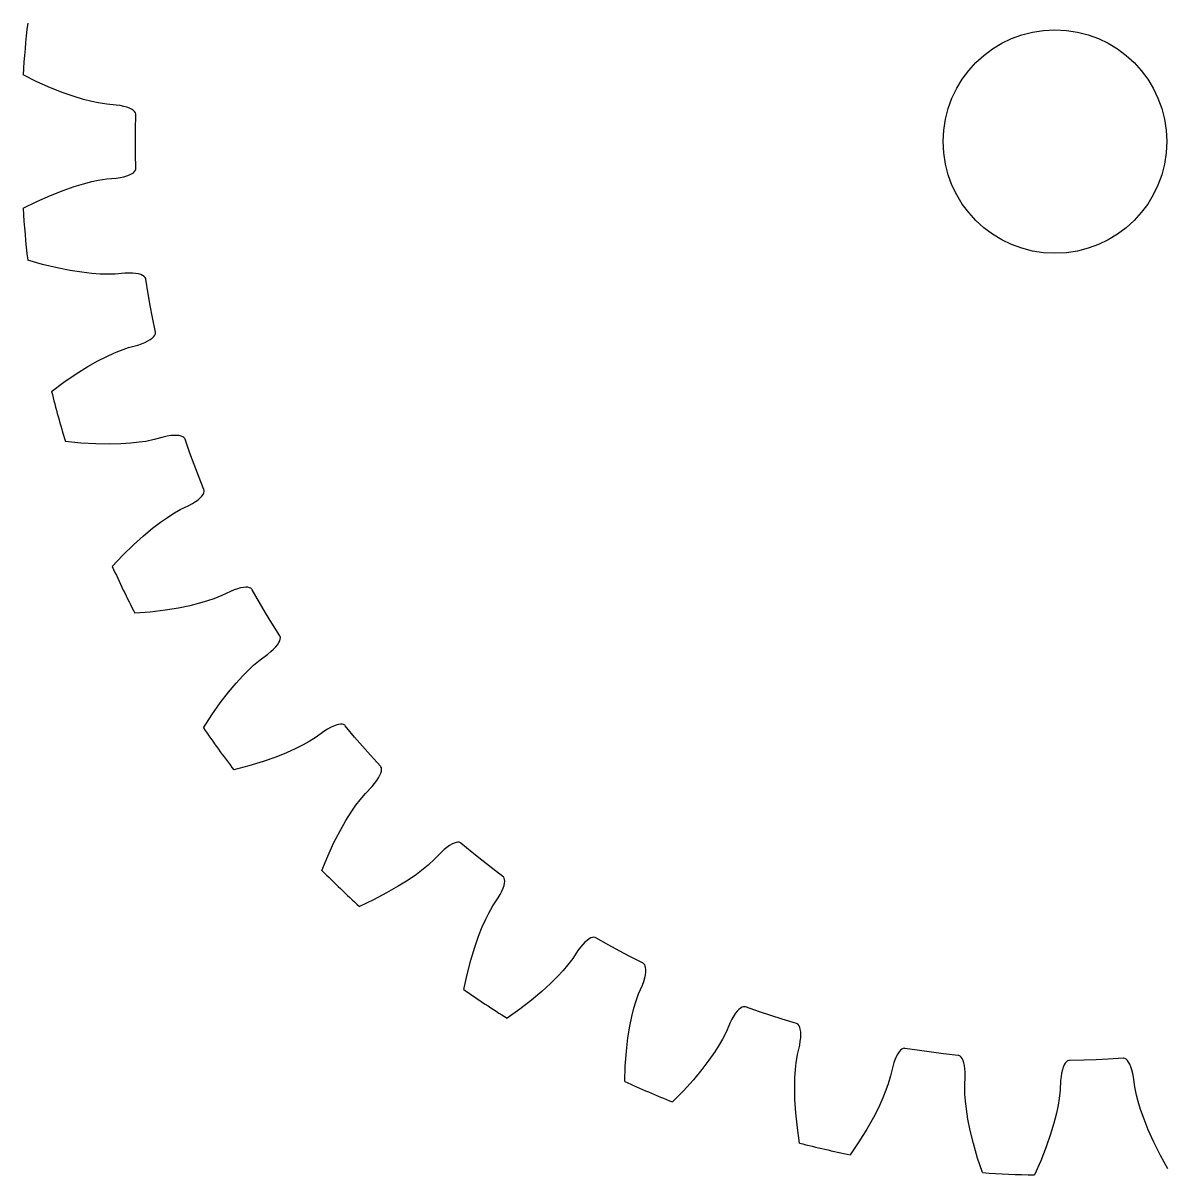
# Model space of a CAD drawing. Extents: x -18.5 to 18.5, y -18.5 to 18.5.
# Drawn here: x -18.46 to 2.02, y -18.5 to 2.12 of the extents above; entities that cross this region are included whole.
import ezdxf

# ---------------------------------------------------------------- set-up
doc = ezdxf.new("R2010")
doc.units = 0

msp = doc.modelspace()

# ---------------------------------------------------------------- linework, layer by layer
msp.add_circle((0, 0), 2)
msp.add_circle((0, 0), 2)
at = {"layer": 'layer0'}
for p, q in [((-18.214, 1.072), (-18.461, 1.194)), ((-17.969, 0.963), (-18.214, 1.072)), ((-17.746, 0.875), (-17.969, 0.963)), ((-17.549, 0.806), (-17.746, 0.875)), ((-17.377, 0.754), (-17.549, 0.806)), ((-17.231, 0.717), (-17.377, 0.754)), ((-17.115, 0.692), (-17.231, 0.717)), ((-16.964, 0.669), (-17.115, 0.692)), ((-16.794, 0.654), (-16.964, 0.669)), ((-16.723, 0.643), (-16.794, 0.654)), ((-16.66, 0.63), (-16.723, 0.643)), ((-16.605, 0.614), (-16.66, 0.63)), ((-16.558, 0.596), (-16.605, 0.614)), ((-16.519, 0.577), (-16.558, 0.596)), ((-16.488, 0.557), (-16.519, 0.577)), ((-16.465, 0.536), (-16.488, 0.557)), ((-16.45, 0.514), (-16.465, 0.536)), ((-16.443, 0.492), (-16.45, 0.514)), ((-16.449, 0.215), (-16.443, 0.481)), ((-16.443, 0.481), (-16.443, 0.492)), ((-16.45, 0), (-16.449, 0.215)), ((-16.449, -0.215), (-16.45, 0)), ((-16.443, -0.481), (-16.449, -0.215)), ((-16.66, -0.63), (-16.605, -0.614)), ((-16.605, -0.614), (-16.558, -0.596)), ((-16.558, -0.596), (-16.519, -0.577)), ((-16.519, -0.577), (-16.488, -0.557)), ((-16.488, -0.557), (-16.465, -0.536)), ((-16.465, -0.536), (-16.45, -0.514)), ((-16.45, -0.514), (-16.443, -0.492)), ((-16.443, -0.492), (-16.443, -0.481)), ((-17.746, -0.875), (-17.549, -0.806)), ((-17.549, -0.806), (-17.377, -0.754)), ((-17.377, -0.754), (-17.231, -0.717)), ((-17.231, -0.717), (-17.115, -0.692)), ((-17.115, -0.692), (-16.964, -0.669)), ((-16.964, -0.669), (-16.794, -0.654)), ((-16.794, -0.654), (-16.723, -0.643)), ((-16.723, -0.643), (-16.66, -0.63)), ((-18.214, -1.072), (-17.969, -0.963)), ((-17.969, -0.963), (-17.746, -0.875)), ((-18.461, -1.194), (-18.214, -1.072)), ((-18.112, -2.198), (-18.378, -2.121)), ((-17.852, -2.261), (-18.112, -2.198)), ((-17.617, -2.308), (-17.852, -2.261)), ((-17.411, -2.34), (-17.617, -2.308)), ((-17.232, -2.361), (-17.411, -2.34)), ((-17.082, -2.371), (-17.232, -2.361)), ((-16.963, -2.375), (-17.082, -2.371)), ((-16.811, -2.371), (-16.963, -2.375)), ((-16.641, -2.355), (-16.811, -2.371)), ((-16.57, -2.353), (-16.641, -2.355)), ((-16.505, -2.355), (-16.57, -2.353)), ((-16.448, -2.361), (-16.505, -2.355)), ((-16.398, -2.37), (-16.448, -2.361)), ((-16.356, -2.382), (-16.398, -2.37)), ((-16.322, -2.396), (-16.356, -2.382)), ((-16.296, -2.413), (-16.322, -2.396)), ((-16.277, -2.432), (-16.296, -2.413)), ((-16.267, -2.452), (-16.277, -2.432)), ((-16.265, -2.463), (-16.267, -2.452)), ((-16.223, -2.725), (-16.265, -2.463)), ((-16.186, -2.937), (-16.223, -2.725)), ((-16.146, -3.149), (-16.186, -2.937)), ((-16.093, -3.409), (-16.146, -3.149)), ((-16.15, -3.518), (-16.123, -3.492)), ((-16.123, -3.492), (-16.105, -3.467)), ((-16.105, -3.467), (-16.094, -3.443)), ((-16.094, -3.443), (-16.091, -3.42)), ((-16.091, -3.42), (-16.093, -3.409)), ((-16.716, -3.737), (-16.572, -3.688)), ((-16.572, -3.688), (-16.408, -3.643)), ((-16.408, -3.643), (-16.34, -3.619)), ((-16.34, -3.619), (-16.28, -3.595)), ((-16.28, -3.595), (-16.229, -3.569)), ((-16.229, -3.569), (-16.185, -3.543)), ((-16.185, -3.543), (-16.15, -3.518)), ((-17.123, -3.927), (-16.963, -3.845)), ((-16.963, -3.845), (-16.826, -3.782)), ((-16.826, -3.782), (-16.716, -3.737)), ((-17.509, -4.156), (-17.304, -4.029)), ((-17.304, -4.029), (-17.123, -3.927)), ((-17.951, -4.471), (-17.73, -4.307)), ((-17.73, -4.307), (-17.509, -4.156)), ((-16.118, -5.334), (-16.266, -5.366)), ((-15.953, -5.288), (-16.118, -5.334)), ((-15.883, -5.274), (-15.953, -5.288)), ((-15.819, -5.264), (-15.883, -5.274)), ((-15.762, -5.26), (-15.819, -5.264)), ((-15.712, -5.26), (-15.762, -5.26)), ((-15.668, -5.264), (-15.712, -5.26)), ((-15.632, -5.272), (-15.668, -5.264)), ((-15.603, -5.284), (-15.632, -5.272)), ((-15.582, -5.299), (-15.603, -5.284)), ((-15.568, -5.317), (-15.582, -5.299)), ((-15.563, -5.328), (-15.568, -5.317)), ((-15.475, -5.578), (-15.563, -5.328)), ((-17.429, -5.396), (-17.704, -5.369)), ((-17.162, -5.412), (-17.429, -5.396)), ((-16.922, -5.417), (-17.162, -5.412)), ((-16.713, -5.412), (-16.922, -5.417)), ((-16.534, -5.4), (-16.713, -5.412)), ((-16.384, -5.383), (-16.534, -5.4)), ((-16.266, -5.366), (-16.384, -5.383)), ((-15.401, -5.78), (-15.475, -5.578)), ((-15.324, -5.981), (-15.401, -5.78)), ((-15.226, -6.228), (-15.324, -5.981)), ((-15.331, -6.41), (-15.293, -6.377)), ((-15.293, -6.377), (-15.263, -6.345)), ((-15.263, -6.345), (-15.241, -6.315)), ((-15.241, -6.315), (-15.227, -6.287)), ((-15.227, -6.287), (-15.221, -6.261)), ((-15.222, -6.238), (-15.226, -6.228)), ((-15.221, -6.261), (-15.222, -6.238)), ((-15.78, -6.662), (-15.648, -6.587)), ((-15.648, -6.587), (-15.493, -6.514)), ((-15.493, -6.514), (-15.431, -6.479)), ((-15.431, -6.479), (-15.377, -6.444)), ((-15.377, -6.444), (-15.331, -6.41)), ((-16.004, -6.812), (-15.88, -6.726)), ((-15.88, -6.726), (-15.78, -6.662)), ((-16.307, -7.054), (-16.147, -6.921)), ((-16.147, -6.921), (-16.004, -6.812)), ((-16.676, -7.403), (-16.485, -7.216)), ((-16.485, -7.216), (-16.307, -7.054)), ((-16.865, -7.605), (-16.676, -7.403)), ((-14.686, -8.025), (-14.753, -8.052)), ((-14.625, -8.004), (-14.686, -8.025)), ((-14.57, -7.99), (-14.625, -8.004)), ((-14.52, -7.981), (-14.57, -7.99)), ((-14.477, -7.977), (-14.52, -7.981)), ((-14.44, -7.978), (-14.477, -7.977)), ((-14.409, -7.985), (-14.44, -7.978)), ((-14.385, -7.996), (-14.409, -7.985)), ((-14.368, -8.012), (-14.385, -7.996)), ((-14.362, -8.021), (-14.368, -8.012)), ((-14.231, -8.252), (-14.362, -8.021)), ((-15.16, -8.222), (-15.304, -8.265)), ((-15.047, -8.184), (-15.16, -8.222)), ((-14.906, -8.127), (-15.047, -8.184)), ((-14.753, -8.052), (-14.906, -8.127)), ((-16.185, -8.422), (-16.461, -8.444)), ((-15.92, -8.39), (-16.185, -8.422)), ((-15.682, -8.351), (-15.92, -8.39)), ((-15.478, -8.309), (-15.682, -8.351)), ((-15.304, -8.265), (-15.478, -8.309)), ((-14.121, -8.437), (-14.231, -8.252)), ((-14.01, -8.621), (-14.121, -8.437)), ((-13.869, -8.846), (-14.01, -8.621)), ((-13.863, -8.856), (-13.869, -8.846)), ((-13.858, -8.878), (-13.863, -8.856)), ((-13.979, -9.086), (-13.94, -9.044)), ((-13.94, -9.044), (-13.908, -9.005)), ((-13.908, -9.005), (-13.884, -8.968)), ((-13.884, -8.968), (-13.868, -8.935)), ((-13.868, -8.935), (-13.859, -8.905)), ((-13.859, -8.905), (-13.858, -8.878)), ((-14.337, -9.372), (-14.22, -9.276)), ((-14.22, -9.276), (-14.081, -9.176)), ((-14.081, -9.176), (-14.026, -9.13)), ((-14.026, -9.13), (-13.979, -9.086)), ((-14.53, -9.56), (-14.424, -9.453)), ((-14.424, -9.453), (-14.337, -9.372)), ((-14.651, -9.693), (-14.53, -9.56)), ((-14.932, -10.043), (-14.785, -9.853)), ((-14.785, -9.853), (-14.651, -9.693)), ((-15.086, -10.262), (-14.932, -10.043)), ((-15.236, -10.494), (-15.086, -10.262)), ((-12.961, -10.487), (-13.017, -10.518)), ((-12.909, -10.463), (-12.961, -10.487)), ((-12.862, -10.445), (-12.909, -10.463)), ((-12.82, -10.434), (-12.862, -10.445)), ((-12.783, -10.429), (-12.82, -10.434)), ((-12.752, -10.429), (-12.783, -10.429)), ((-12.726, -10.436), (-12.752, -10.429)), ((-12.707, -10.448), (-12.726, -10.436)), ((-12.699, -10.456), (-12.707, -10.448)), ((-12.529, -10.66), (-12.699, -10.456)), ((-13.216, -10.658), (-13.344, -10.739)), ((-13.078, -10.557), (-13.216, -10.658)), ((-13.017, -10.518), (-13.078, -10.557)), ((-12.388, -10.823), (-12.529, -10.66)), ((-13.582, -10.865), (-13.746, -10.939)), ((-13.448, -10.797), (-13.582, -10.865)), ((-13.344, -10.739), (-13.448, -10.797)), ((-12.245, -10.984), (-12.388, -10.823)), ((-14.166, -11.097), (-14.421, -11.176)), ((-13.939, -11.017), (-14.166, -11.097)), ((-13.746, -10.939), (-13.939, -11.017)), ((-12.066, -11.181), (-12.245, -10.984)), ((-14.421, -11.176), (-14.688, -11.247)), ((-12.077, -11.343), (-12.06, -11.303)), ((-12.059, -11.189), (-12.066, -11.181)), ((-12.06, -11.303), (-12.05, -11.267)), ((-12.05, -11.21), (-12.059, -11.189)), ((-12.047, -11.236), (-12.05, -11.21)), ((-12.05, -11.267), (-12.047, -11.236)), ((-12.335, -11.666), (-12.217, -11.542)), ((-12.217, -11.542), (-12.171, -11.487)), ((-12.171, -11.487), (-12.132, -11.436)), ((-12.132, -11.436), (-12.101, -11.388)), ((-12.101, -11.388), (-12.077, -11.343)), ((-12.433, -11.781), (-12.335, -11.666)), ((-12.59, -12.001), (-12.505, -11.877)), ((-12.505, -11.877), (-12.433, -11.781)), ((-12.788, -12.334), (-12.685, -12.153)), ((-12.685, -12.153), (-12.59, -12.001)), ((-12.899, -12.548), (-12.788, -12.334)), ((-13.011, -12.791), (-12.899, -12.548)), ((-10.79, -12.574), (-10.833, -12.6)), ((-10.751, -12.555), (-10.79, -12.574)), ((-10.715, -12.543), (-10.751, -12.555)), ((-10.684, -12.539), (-10.715, -12.543)), ((-10.658, -12.541), (-10.684, -12.539)), ((-10.637, -12.549), (-10.658, -12.541)), ((-10.628, -12.556), (-10.637, -12.549)), ((-10.424, -12.726), (-10.628, -12.556)), ((-10.983, -12.722), (-11.1, -12.846)), ((-10.93, -12.674), (-10.983, -12.722)), ((-10.88, -12.633), (-10.93, -12.674)), ((-10.833, -12.6), (-10.88, -12.633)), ((-10.256, -12.861), (-10.424, -12.726)), ((-13.117, -13.046), (-13.011, -12.791)), ((-11.212, -12.949), (-11.304, -13.025)), ((-11.1, -12.846), (-11.212, -12.949)), ((-10.087, -12.994), (-10.256, -12.861)), ((-11.424, -13.116), (-11.572, -13.218)), ((-11.304, -13.025), (-11.424, -13.116)), ((-9.876, -13.155), (-10.087, -12.994)), ((-9.868, -13.163), (-9.876, -13.155)), ((-9.855, -13.182), (-9.868, -13.163)), ((-9.847, -13.207), (-9.855, -13.182)), ((-11.748, -13.329), (-11.957, -13.449)), ((-11.572, -13.218), (-11.748, -13.329)), ((-9.895, -13.418), (-9.873, -13.365)), ((-9.873, -13.365), (-9.857, -13.317)), ((-9.857, -13.317), (-9.848, -13.275)), ((-9.848, -13.275), (-9.845, -13.238)), ((-9.845, -13.238), (-9.847, -13.207)), ((-12.194, -13.572), (-12.444, -13.689)), ((-11.957, -13.449), (-12.194, -13.572)), ((-10.054, -13.681), (-9.959, -13.538)), ((-9.959, -13.538), (-9.924, -13.476)), ((-9.924, -13.476), (-9.895, -13.418)), ((-10.183, -13.919), (-10.13, -13.812)), ((-10.13, -13.812), (-10.054, -13.681)), ((-10.245, -14.056), (-10.183, -13.919)), ((-10.381, -14.42), (-10.311, -14.223)), ((-10.311, -14.223), (-10.245, -14.056)), ((-10.451, -14.649), (-10.381, -14.42)), ((-8.491, -14.422), (-8.535, -14.479)), ((-8.449, -14.373), (-8.491, -14.422)), ((-8.409, -14.331), (-8.449, -14.373)), ((-8.372, -14.298), (-8.409, -14.331)), ((-8.336, -14.273), (-8.372, -14.298)), ((-8.303, -14.255), (-8.336, -14.273)), ((-8.274, -14.245), (-8.303, -14.255)), ((-8.248, -14.242), (-8.274, -14.245)), ((-8.225, -14.247), (-8.248, -14.242)), ((-8.215, -14.252), (-8.225, -14.247)), ((-7.984, -14.383), (-8.215, -14.252)), ((-7.795, -14.486), (-7.984, -14.383)), ((-8.628, -14.622), (-8.719, -14.743)), ((-8.535, -14.479), (-8.628, -14.622)), ((-7.605, -14.587), (-7.795, -14.486)), ((-7.368, -14.707), (-7.605, -14.587)), ((-10.518, -14.908), (-10.451, -14.649)), ((-8.796, -14.834), (-8.899, -14.945)), ((-8.719, -14.743), (-8.796, -14.834)), ((-7.359, -14.713), (-7.368, -14.707)), ((-7.343, -14.729), (-7.359, -14.713)), ((-7.33, -14.753), (-7.343, -14.729)), ((-7.323, -14.783), (-7.33, -14.753)), ((-7.319, -14.82), (-7.323, -14.783)), ((-7.321, -14.864), (-7.319, -14.82)), ((-10.577, -15.178), (-10.518, -14.908)), ((-8.899, -14.945), (-9.026, -15.072)), ((-7.382, -15.099), (-7.358, -15.031)), ((-7.358, -15.031), (-7.34, -14.969)), ((-7.34, -14.969), (-7.328, -14.913)), ((-7.328, -14.913), (-7.321, -14.864)), ((-9.179, -15.212), (-9.363, -15.367)), ((-9.026, -15.072), (-9.179, -15.212)), ((-7.501, -15.399), (-7.45, -15.256)), ((-7.45, -15.256), (-7.382, -15.099)), ((-9.363, -15.367), (-9.575, -15.531)), ((-7.534, -15.513), (-7.501, -15.399)), ((-9.575, -15.531), (-9.8, -15.691)), ((-7.606, -15.836), (-7.57, -15.659)), ((-7.57, -15.659), (-7.534, -15.513)), ((-5.747, -15.65), (-5.78, -15.706)), ((-5.715, -15.603), (-5.747, -15.65)), ((-5.684, -15.563), (-5.715, -15.603)), ((-5.654, -15.532), (-5.684, -15.563)), ((-5.625, -15.509), (-5.654, -15.532)), ((-5.597, -15.493), (-5.625, -15.509)), ((-5.572, -15.486), (-5.597, -15.493)), ((-5.549, -15.487), (-5.572, -15.486)), ((-5.538, -15.49), (-5.549, -15.487)), ((-5.287, -15.577), (-5.538, -15.49)), ((-5.083, -15.645), (-5.287, -15.577)), ((-4.878, -15.71), (-5.083, -15.645)), ((-7.639, -16.041), (-7.606, -15.836)), ((-5.812, -15.77), (-5.879, -15.927)), ((-5.78, -15.706), (-5.812, -15.77)), ((-4.624, -15.787), (-4.878, -15.71)), ((-4.614, -15.79), (-4.624, -15.787)), ((-4.595, -15.804), (-4.614, -15.79)), ((-4.578, -15.825), (-4.595, -15.804)), ((-4.565, -15.853), (-4.578, -15.825)), ((-4.556, -15.889), (-4.565, -15.853)), ((-7.667, -16.28), (-7.639, -16.041)), ((-5.947, -16.063), (-6.006, -16.166)), ((-5.879, -15.927), (-5.947, -16.063)), ((-4.549, -15.932), (-4.556, -15.889)), ((-4.556, -16.104), (-4.549, -16.04)), ((-4.547, -15.982), (-4.549, -15.932)), ((-4.549, -16.04), (-4.547, -15.982)), ((-7.687, -16.547), (-7.667, -16.28)), ((-6.006, -16.166), (-6.087, -16.293)), ((-4.606, -16.341), (-4.567, -16.175)), ((-4.567, -16.175), (-4.556, -16.104)), ((-2.765, -16.264), (-2.789, -16.292)), ((-2.741, -16.244), (-2.765, -16.264)), ((-2.717, -16.232), (-2.741, -16.244)), ((-2.695, -16.228), (-2.717, -16.232)), ((-2.684, -16.23), (-2.695, -16.228)), ((-2.421, -16.271), (-2.684, -16.23)), ((-2.208, -16.301), (-2.421, -16.271)), ((-6.19, -16.441), (-6.316, -16.607)), ((-6.087, -16.293), (-6.19, -16.441)), ((-4.643, -16.609), (-4.631, -16.491)), ((-4.631, -16.491), (-4.606, -16.341)), ((-2.882, -16.486), (-2.903, -16.554)), ((-2.861, -16.425), (-2.882, -16.486)), ((-2.838, -16.372), (-2.861, -16.425)), ((-2.814, -16.328), (-2.838, -16.372)), ((-2.789, -16.292), (-2.814, -16.328)), ((-1.995, -16.329), (-2.208, -16.301)), ((-1.731, -16.359), (-1.995, -16.329)), ((-1.72, -16.361), (-1.731, -16.359)), ((-1.699, -16.37), (-1.72, -16.361)), ((-1.679, -16.388), (-1.699, -16.37)), ((-1.661, -16.413), (-1.679, -16.388)), ((-1.645, -16.447), (-1.661, -16.413)), ((-1.632, -16.488), (-1.645, -16.447)), ((-1.62, -16.537), (-1.632, -16.488)), ((0.204, -16.472), (0.183, -16.496)), ((0.225, -16.456), (0.204, -16.472)), ((0.246, -16.449), (0.225, -16.456)), ((0.257, -16.448), (0.246, -16.449)), ((0.523, -16.442), (0.257, -16.448)), ((0.738, -16.433), (0.523, -16.442)), ((0.953, -16.422), (0.738, -16.433)), ((1.218, -16.405), (0.953, -16.422)), ((1.229, -16.405), (1.218, -16.405)), ((1.251, -16.41), (1.229, -16.405)), ((1.274, -16.424), (1.251, -16.41)), ((1.296, -16.446), (1.274, -16.424)), ((1.318, -16.476), (1.296, -16.446)), ((1.339, -16.515), (1.318, -16.476)), ((-7.697, -16.823), (-7.687, -16.547)), ((-6.316, -16.607), (-6.469, -16.792)), ((-4.652, -16.76), (-4.643, -16.609)), ((-2.903, -16.554), (-2.94, -16.721)), ((-1.612, -16.594), (-1.62, -16.537)), ((-1.607, -16.658), (-1.612, -16.594)), ((-1.606, -16.73), (-1.607, -16.658)), ((0.118, -16.672), (0.108, -16.735)), ((0.132, -16.616), (0.118, -16.672)), ((0.147, -16.568), (0.132, -16.616)), ((0.164, -16.528), (0.147, -16.568)), ((0.183, -16.496), (0.164, -16.528)), ((1.358, -16.561), (1.339, -16.515)), ((1.377, -16.615), (1.358, -16.561)), ((1.393, -16.678), (1.377, -16.615)), ((1.407, -16.748), (1.393, -16.678)), ((-6.469, -16.792), (-6.648, -16.991)), ((-4.656, -16.939), (-4.652, -16.76)), ((-2.983, -16.867), (-3.023, -16.979)), ((-2.94, -16.721), (-2.983, -16.867)), ((-1.614, -16.901), (-1.606, -16.73)), ((-1.612, -17.053), (-1.614, -16.901)), ((0.1, -16.807), (0.093, -16.977)), ((0.108, -16.735), (0.1, -16.807)), ((1.43, -16.917), (1.407, -16.748)), ((-6.648, -16.991), (-6.841, -17.189)), ((-4.652, -17.148), (-4.656, -16.939)), ((-3.023, -16.979), (-3.08, -17.118)), ((-1.603, -17.171), (-1.612, -17.053)), ((0.093, -16.977), (0.077, -17.128)), ((1.459, -17.066), (1.43, -16.917)), ((1.489, -17.181), (1.459, -17.066)), ((-4.637, -17.387), (-4.652, -17.148)), ((-3.154, -17.282), (-3.249, -17.468)), ((-3.08, -17.118), (-3.154, -17.282)), ((-1.585, -17.321), (-1.603, -17.171)), ((0.057, -17.246), (0.026, -17.393)), ((0.077, -17.128), (0.057, -17.246)), ((1.533, -17.326), (1.489, -17.181)), ((-4.609, -17.654), (-4.637, -17.387)), ((-3.249, -17.468), (-3.366, -17.677)), ((-1.557, -17.498), (-1.585, -17.321)), ((-1.515, -17.703), (-1.557, -17.498)), ((0.026, -17.393), (-0.018, -17.567)), ((1.593, -17.495), (1.533, -17.326)), ((1.67, -17.689), (1.593, -17.495)), ((-4.569, -17.927), (-4.609, -17.654)), ((-3.366, -17.677), (-3.507, -17.905)), ((-1.458, -17.936), (-1.515, -17.703)), ((-0.018, -17.567), (-0.078, -17.767)), ((1.768, -17.908), (1.67, -17.689)), ((-3.507, -17.905), (-3.662, -18.134)), ((-1.383, -18.193), (-1.458, -17.936)), ((-0.078, -17.767), (-0.156, -17.994)), ((1.888, -18.147), (1.768, -17.908)), ((-0.156, -17.994), (-0.254, -18.244)), ((-1.295, -18.455), (-1.383, -18.193)), ((-0.254, -18.244), (-0.365, -18.496)), ((2.021, -18.389), (1.888, -18.147))]:
    msp.add_line(p, q, dxfattribs=at)
for start, end in [(173.4153, 176.299), (183.701, 186.5847), (193.9867, 196.8704), (204.2725, 207.1561), (214.5582, 217.4418), (224.8439, 227.7275), (235.1296, 238.0132), (245.4153, 248.299), (255.701, 258.5847), (265.9868, 268.8704)]:
    msp.add_arc((0, 0), 18.5, start, end, dxfattribs=at)
at = {"layer": 'layer1'}
for p, q in [((-18.214, 1.072), (-18.461, 1.194)), ((-17.969, 0.963), (-18.214, 1.072)), ((-17.746, 0.875), (-17.969, 0.963)), ((-17.549, 0.806), (-17.746, 0.875)), ((-17.377, 0.754), (-17.549, 0.806)), ((-17.231, 0.717), (-17.377, 0.754)), ((-17.115, 0.692), (-17.231, 0.717)), ((-16.964, 0.669), (-17.115, 0.692)), ((-16.794, 0.654), (-16.964, 0.669)), ((-16.723, 0.643), (-16.794, 0.654)), ((-16.66, 0.63), (-16.723, 0.643)), ((-16.605, 0.614), (-16.66, 0.63)), ((-16.558, 0.596), (-16.605, 0.614)), ((-16.519, 0.577), (-16.558, 0.596)), ((-16.488, 0.557), (-16.519, 0.577)), ((-16.465, 0.536), (-16.488, 0.557)), ((-16.45, 0.514), (-16.465, 0.536)), ((-16.443, 0.492), (-16.45, 0.514)), ((-16.449, 0.215), (-16.443, 0.481)), ((-16.443, 0.481), (-16.443, 0.492)), ((-16.45, 0), (-16.449, 0.215)), ((-16.449, -0.215), (-16.45, 0)), ((-16.443, -0.481), (-16.449, -0.215)), ((-16.66, -0.63), (-16.605, -0.614)), ((-16.605, -0.614), (-16.558, -0.596)), ((-16.558, -0.596), (-16.519, -0.577)), ((-16.519, -0.577), (-16.488, -0.557)), ((-16.488, -0.557), (-16.465, -0.536)), ((-16.465, -0.536), (-16.45, -0.514)), ((-16.45, -0.514), (-16.443, -0.492)), ((-16.443, -0.492), (-16.443, -0.481)), ((-17.746, -0.875), (-17.549, -0.806)), ((-17.549, -0.806), (-17.377, -0.754)), ((-17.377, -0.754), (-17.231, -0.717)), ((-17.231, -0.717), (-17.115, -0.692)), ((-17.115, -0.692), (-16.964, -0.669)), ((-16.964, -0.669), (-16.794, -0.654)), ((-16.794, -0.654), (-16.723, -0.643)), ((-16.723, -0.643), (-16.66, -0.63)), ((-18.214, -1.072), (-17.969, -0.963)), ((-17.969, -0.963), (-17.746, -0.875)), ((-18.461, -1.194), (-18.214, -1.072)), ((-18.112, -2.198), (-18.378, -2.121)), ((-17.852, -2.261), (-18.112, -2.198)), ((-17.617, -2.308), (-17.852, -2.261)), ((-17.411, -2.34), (-17.617, -2.308)), ((-17.232, -2.361), (-17.411, -2.34)), ((-17.082, -2.371), (-17.232, -2.361)), ((-16.963, -2.375), (-17.082, -2.371)), ((-16.811, -2.371), (-16.963, -2.375)), ((-16.641, -2.355), (-16.811, -2.371)), ((-16.57, -2.353), (-16.641, -2.355)), ((-16.505, -2.355), (-16.57, -2.353)), ((-16.448, -2.361), (-16.505, -2.355)), ((-16.398, -2.37), (-16.448, -2.361)), ((-16.356, -2.382), (-16.398, -2.37)), ((-16.322, -2.396), (-16.356, -2.382)), ((-16.296, -2.413), (-16.322, -2.396)), ((-16.277, -2.432), (-16.296, -2.413)), ((-16.267, -2.452), (-16.277, -2.432)), ((-16.265, -2.463), (-16.267, -2.452)), ((-16.223, -2.725), (-16.265, -2.463)), ((-16.186, -2.937), (-16.223, -2.725)), ((-16.146, -3.149), (-16.186, -2.937)), ((-16.093, -3.409), (-16.146, -3.149)), ((-16.15, -3.518), (-16.123, -3.492)), ((-16.123, -3.492), (-16.105, -3.467)), ((-16.105, -3.467), (-16.094, -3.443)), ((-16.094, -3.443), (-16.091, -3.42)), ((-16.091, -3.42), (-16.093, -3.409)), ((-16.716, -3.737), (-16.572, -3.688)), ((-16.572, -3.688), (-16.408, -3.643)), ((-16.408, -3.643), (-16.34, -3.619)), ((-16.34, -3.619), (-16.28, -3.595)), ((-16.28, -3.595), (-16.229, -3.569)), ((-16.229, -3.569), (-16.185, -3.543)), ((-16.185, -3.543), (-16.15, -3.518)), ((-17.123, -3.927), (-16.963, -3.845)), ((-16.963, -3.845), (-16.826, -3.782)), ((-16.826, -3.782), (-16.716, -3.737)), ((-17.509, -4.156), (-17.304, -4.029)), ((-17.304, -4.029), (-17.123, -3.927)), ((-17.951, -4.471), (-17.73, -4.307)), ((-17.73, -4.307), (-17.509, -4.156)), ((-16.118, -5.334), (-16.266, -5.366)), ((-15.953, -5.288), (-16.118, -5.334)), ((-15.883, -5.274), (-15.953, -5.288)), ((-15.819, -5.264), (-15.883, -5.274)), ((-15.762, -5.26), (-15.819, -5.264)), ((-15.712, -5.26), (-15.762, -5.26)), ((-15.668, -5.264), (-15.712, -5.26)), ((-15.632, -5.272), (-15.668, -5.264)), ((-15.603, -5.284), (-15.632, -5.272)), ((-15.582, -5.299), (-15.603, -5.284)), ((-15.568, -5.317), (-15.582, -5.299)), ((-15.563, -5.328), (-15.568, -5.317)), ((-15.475, -5.578), (-15.563, -5.328)), ((-17.429, -5.396), (-17.704, -5.369)), ((-17.162, -5.412), (-17.429, -5.396)), ((-16.922, -5.417), (-17.162, -5.412)), ((-16.713, -5.412), (-16.922, -5.417)), ((-16.534, -5.4), (-16.713, -5.412)), ((-16.384, -5.383), (-16.534, -5.4)), ((-16.266, -5.366), (-16.384, -5.383)), ((-15.401, -5.78), (-15.475, -5.578)), ((-15.324, -5.981), (-15.401, -5.78)), ((-15.226, -6.228), (-15.324, -5.981)), ((-15.331, -6.41), (-15.293, -6.377)), ((-15.293, -6.377), (-15.263, -6.345)), ((-15.263, -6.345), (-15.241, -6.315)), ((-15.241, -6.315), (-15.227, -6.287)), ((-15.227, -6.287), (-15.221, -6.261)), ((-15.222, -6.238), (-15.226, -6.228)), ((-15.221, -6.261), (-15.222, -6.238)), ((-15.78, -6.662), (-15.648, -6.587)), ((-15.648, -6.587), (-15.493, -6.514)), ((-15.493, -6.514), (-15.431, -6.479)), ((-15.431, -6.479), (-15.377, -6.444)), ((-15.377, -6.444), (-15.331, -6.41)), ((-16.004, -6.812), (-15.88, -6.726)), ((-15.88, -6.726), (-15.78, -6.662)), ((-16.307, -7.054), (-16.147, -6.921)), ((-16.147, -6.921), (-16.004, -6.812)), ((-16.676, -7.403), (-16.485, -7.216)), ((-16.485, -7.216), (-16.307, -7.054)), ((-16.865, -7.605), (-16.676, -7.403)), ((-14.686, -8.025), (-14.753, -8.052)), ((-14.625, -8.004), (-14.686, -8.025)), ((-14.57, -7.99), (-14.625, -8.004)), ((-14.52, -7.981), (-14.57, -7.99)), ((-14.477, -7.977), (-14.52, -7.981)), ((-14.44, -7.978), (-14.477, -7.977)), ((-14.409, -7.985), (-14.44, -7.978)), ((-14.385, -7.996), (-14.409, -7.985)), ((-14.368, -8.012), (-14.385, -7.996)), ((-14.362, -8.021), (-14.368, -8.012)), ((-14.231, -8.252), (-14.362, -8.021)), ((-15.16, -8.222), (-15.304, -8.265)), ((-15.047, -8.184), (-15.16, -8.222)), ((-14.906, -8.127), (-15.047, -8.184)), ((-14.753, -8.052), (-14.906, -8.127)), ((-16.185, -8.422), (-16.461, -8.444)), ((-15.92, -8.39), (-16.185, -8.422)), ((-15.682, -8.351), (-15.92, -8.39)), ((-15.478, -8.309), (-15.682, -8.351)), ((-15.304, -8.265), (-15.478, -8.309)), ((-14.121, -8.437), (-14.231, -8.252)), ((-14.01, -8.621), (-14.121, -8.437)), ((-13.869, -8.846), (-14.01, -8.621)), ((-13.863, -8.856), (-13.869, -8.846)), ((-13.858, -8.878), (-13.863, -8.856)), ((-13.979, -9.086), (-13.94, -9.044)), ((-13.94, -9.044), (-13.908, -9.005)), ((-13.908, -9.005), (-13.884, -8.968)), ((-13.884, -8.968), (-13.868, -8.935)), ((-13.868, -8.935), (-13.859, -8.905)), ((-13.859, -8.905), (-13.858, -8.878)), ((-14.337, -9.372), (-14.22, -9.276)), ((-14.22, -9.276), (-14.081, -9.176)), ((-14.081, -9.176), (-14.026, -9.13)), ((-14.026, -9.13), (-13.979, -9.086)), ((-14.53, -9.56), (-14.424, -9.453)), ((-14.424, -9.453), (-14.337, -9.372)), ((-14.651, -9.693), (-14.53, -9.56)), ((-14.932, -10.043), (-14.785, -9.853)), ((-14.785, -9.853), (-14.651, -9.693)), ((-15.086, -10.262), (-14.932, -10.043)), ((-15.236, -10.494), (-15.086, -10.262)), ((-12.961, -10.487), (-13.017, -10.518)), ((-12.909, -10.463), (-12.961, -10.487)), ((-12.862, -10.445), (-12.909, -10.463)), ((-12.82, -10.434), (-12.862, -10.445)), ((-12.783, -10.429), (-12.82, -10.434)), ((-12.752, -10.429), (-12.783, -10.429)), ((-12.726, -10.436), (-12.752, -10.429)), ((-12.707, -10.448), (-12.726, -10.436)), ((-12.699, -10.456), (-12.707, -10.448)), ((-12.529, -10.66), (-12.699, -10.456)), ((-13.216, -10.658), (-13.344, -10.739)), ((-13.078, -10.557), (-13.216, -10.658)), ((-13.017, -10.518), (-13.078, -10.557)), ((-12.388, -10.823), (-12.529, -10.66)), ((-13.582, -10.865), (-13.746, -10.939)), ((-13.448, -10.797), (-13.582, -10.865)), ((-13.344, -10.739), (-13.448, -10.797)), ((-12.245, -10.984), (-12.388, -10.823)), ((-14.166, -11.097), (-14.421, -11.176)), ((-13.939, -11.017), (-14.166, -11.097)), ((-13.746, -10.939), (-13.939, -11.017)), ((-12.066, -11.181), (-12.245, -10.984)), ((-14.421, -11.176), (-14.688, -11.247)), ((-12.077, -11.343), (-12.06, -11.303)), ((-12.059, -11.189), (-12.066, -11.181)), ((-12.06, -11.303), (-12.05, -11.267)), ((-12.05, -11.21), (-12.059, -11.189)), ((-12.047, -11.236), (-12.05, -11.21)), ((-12.05, -11.267), (-12.047, -11.236)), ((-12.335, -11.666), (-12.217, -11.542)), ((-12.217, -11.542), (-12.171, -11.487)), ((-12.171, -11.487), (-12.132, -11.436)), ((-12.132, -11.436), (-12.101, -11.388)), ((-12.101, -11.388), (-12.077, -11.343)), ((-12.433, -11.781), (-12.335, -11.666)), ((-12.59, -12.001), (-12.505, -11.877)), ((-12.505, -11.877), (-12.433, -11.781)), ((-12.788, -12.334), (-12.685, -12.153)), ((-12.685, -12.153), (-12.59, -12.001)), ((-12.899, -12.548), (-12.788, -12.334)), ((-13.011, -12.791), (-12.899, -12.548)), ((-10.79, -12.574), (-10.833, -12.6)), ((-10.751, -12.555), (-10.79, -12.574)), ((-10.715, -12.543), (-10.751, -12.555)), ((-10.684, -12.539), (-10.715, -12.543)), ((-10.658, -12.541), (-10.684, -12.539)), ((-10.637, -12.549), (-10.658, -12.541)), ((-10.628, -12.556), (-10.637, -12.549)), ((-10.424, -12.726), (-10.628, -12.556)), ((-10.983, -12.722), (-11.1, -12.846)), ((-10.93, -12.674), (-10.983, -12.722)), ((-10.88, -12.633), (-10.93, -12.674)), ((-10.833, -12.6), (-10.88, -12.633)), ((-10.256, -12.861), (-10.424, -12.726)), ((-13.117, -13.046), (-13.011, -12.791)), ((-11.212, -12.949), (-11.304, -13.025)), ((-11.1, -12.846), (-11.212, -12.949)), ((-10.087, -12.994), (-10.256, -12.861)), ((-11.424, -13.116), (-11.572, -13.218)), ((-11.304, -13.025), (-11.424, -13.116)), ((-9.876, -13.155), (-10.087, -12.994)), ((-9.868, -13.163), (-9.876, -13.155)), ((-9.855, -13.182), (-9.868, -13.163)), ((-9.847, -13.207), (-9.855, -13.182)), ((-11.748, -13.329), (-11.957, -13.449)), ((-11.572, -13.218), (-11.748, -13.329)), ((-9.895, -13.418), (-9.873, -13.365)), ((-9.873, -13.365), (-9.857, -13.317)), ((-9.857, -13.317), (-9.848, -13.275)), ((-9.848, -13.275), (-9.845, -13.238)), ((-9.845, -13.238), (-9.847, -13.207)), ((-12.194, -13.572), (-12.444, -13.689)), ((-11.957, -13.449), (-12.194, -13.572)), ((-10.054, -13.681), (-9.959, -13.538)), ((-9.959, -13.538), (-9.924, -13.476)), ((-9.924, -13.476), (-9.895, -13.418)), ((-10.183, -13.919), (-10.13, -13.812)), ((-10.13, -13.812), (-10.054, -13.681)), ((-10.245, -14.056), (-10.183, -13.919)), ((-10.381, -14.42), (-10.311, -14.223)), ((-10.311, -14.223), (-10.245, -14.056)), ((-10.451, -14.649), (-10.381, -14.42)), ((-8.491, -14.422), (-8.535, -14.479)), ((-8.449, -14.373), (-8.491, -14.422)), ((-8.409, -14.331), (-8.449, -14.373)), ((-8.372, -14.298), (-8.409, -14.331)), ((-8.336, -14.273), (-8.372, -14.298)), ((-8.303, -14.255), (-8.336, -14.273)), ((-8.274, -14.245), (-8.303, -14.255)), ((-8.248, -14.242), (-8.274, -14.245)), ((-8.225, -14.247), (-8.248, -14.242)), ((-8.215, -14.252), (-8.225, -14.247)), ((-7.984, -14.383), (-8.215, -14.252)), ((-7.795, -14.486), (-7.984, -14.383)), ((-8.628, -14.622), (-8.719, -14.743)), ((-8.535, -14.479), (-8.628, -14.622)), ((-7.605, -14.587), (-7.795, -14.486)), ((-7.368, -14.707), (-7.605, -14.587)), ((-10.518, -14.908), (-10.451, -14.649)), ((-8.796, -14.834), (-8.899, -14.945)), ((-8.719, -14.743), (-8.796, -14.834)), ((-7.359, -14.713), (-7.368, -14.707)), ((-7.343, -14.729), (-7.359, -14.713)), ((-7.33, -14.753), (-7.343, -14.729)), ((-7.323, -14.783), (-7.33, -14.753)), ((-7.319, -14.82), (-7.323, -14.783)), ((-7.321, -14.864), (-7.319, -14.82)), ((-10.577, -15.178), (-10.518, -14.908)), ((-8.899, -14.945), (-9.026, -15.072)), ((-7.382, -15.099), (-7.358, -15.031)), ((-7.358, -15.031), (-7.34, -14.969)), ((-7.34, -14.969), (-7.328, -14.913)), ((-7.328, -14.913), (-7.321, -14.864)), ((-9.179, -15.212), (-9.363, -15.367)), ((-9.026, -15.072), (-9.179, -15.212)), ((-7.501, -15.399), (-7.45, -15.256)), ((-7.45, -15.256), (-7.382, -15.099)), ((-9.363, -15.367), (-9.575, -15.531)), ((-7.534, -15.513), (-7.501, -15.399)), ((-9.575, -15.531), (-9.8, -15.691)), ((-7.606, -15.836), (-7.57, -15.659)), ((-7.57, -15.659), (-7.534, -15.513)), ((-5.747, -15.65), (-5.78, -15.706)), ((-5.715, -15.603), (-5.747, -15.65)), ((-5.684, -15.563), (-5.715, -15.603)), ((-5.654, -15.532), (-5.684, -15.563)), ((-5.625, -15.509), (-5.654, -15.532)), ((-5.597, -15.493), (-5.625, -15.509)), ((-5.572, -15.486), (-5.597, -15.493)), ((-5.549, -15.487), (-5.572, -15.486)), ((-5.538, -15.49), (-5.549, -15.487)), ((-5.287, -15.577), (-5.538, -15.49)), ((-5.083, -15.645), (-5.287, -15.577)), ((-4.878, -15.71), (-5.083, -15.645)), ((-7.639, -16.041), (-7.606, -15.836)), ((-5.812, -15.77), (-5.879, -15.927)), ((-5.78, -15.706), (-5.812, -15.77)), ((-4.624, -15.787), (-4.878, -15.71)), ((-4.614, -15.79), (-4.624, -15.787)), ((-4.595, -15.804), (-4.614, -15.79)), ((-4.578, -15.825), (-4.595, -15.804)), ((-4.565, -15.853), (-4.578, -15.825)), ((-4.556, -15.889), (-4.565, -15.853)), ((-7.667, -16.28), (-7.639, -16.041)), ((-5.947, -16.063), (-6.006, -16.166)), ((-5.879, -15.927), (-5.947, -16.063)), ((-4.549, -15.932), (-4.556, -15.889)), ((-4.556, -16.104), (-4.549, -16.04)), ((-4.547, -15.982), (-4.549, -15.932)), ((-4.549, -16.04), (-4.547, -15.982)), ((-7.687, -16.547), (-7.667, -16.28)), ((-6.006, -16.166), (-6.087, -16.293)), ((-4.606, -16.341), (-4.567, -16.175)), ((-4.567, -16.175), (-4.556, -16.104)), ((-2.765, -16.264), (-2.789, -16.292)), ((-2.741, -16.244), (-2.765, -16.264)), ((-2.717, -16.232), (-2.741, -16.244)), ((-2.695, -16.228), (-2.717, -16.232)), ((-2.684, -16.23), (-2.695, -16.228)), ((-2.421, -16.271), (-2.684, -16.23)), ((-2.208, -16.301), (-2.421, -16.271)), ((-6.19, -16.441), (-6.316, -16.607)), ((-6.087, -16.293), (-6.19, -16.441)), ((-4.643, -16.609), (-4.631, -16.491)), ((-4.631, -16.491), (-4.606, -16.341)), ((-2.882, -16.486), (-2.903, -16.554)), ((-2.861, -16.425), (-2.882, -16.486)), ((-2.838, -16.372), (-2.861, -16.425)), ((-2.814, -16.328), (-2.838, -16.372)), ((-2.789, -16.292), (-2.814, -16.328)), ((-1.995, -16.329), (-2.208, -16.301)), ((-1.731, -16.359), (-1.995, -16.329)), ((-1.72, -16.361), (-1.731, -16.359)), ((-1.699, -16.37), (-1.72, -16.361)), ((-1.679, -16.388), (-1.699, -16.37)), ((-1.661, -16.413), (-1.679, -16.388)), ((-1.645, -16.447), (-1.661, -16.413)), ((-1.632, -16.488), (-1.645, -16.447)), ((-1.62, -16.537), (-1.632, -16.488)), ((0.204, -16.472), (0.183, -16.496)), ((0.225, -16.456), (0.204, -16.472)), ((0.246, -16.449), (0.225, -16.456)), ((0.257, -16.448), (0.246, -16.449)), ((0.523, -16.442), (0.257, -16.448)), ((0.738, -16.433), (0.523, -16.442)), ((0.953, -16.422), (0.738, -16.433)), ((1.218, -16.405), (0.953, -16.422)), ((1.229, -16.405), (1.218, -16.405)), ((1.251, -16.41), (1.229, -16.405)), ((1.274, -16.424), (1.251, -16.41)), ((1.296, -16.446), (1.274, -16.424)), ((1.318, -16.476), (1.296, -16.446)), ((1.339, -16.515), (1.318, -16.476)), ((-7.697, -16.823), (-7.687, -16.547)), ((-6.316, -16.607), (-6.469, -16.792)), ((-4.652, -16.76), (-4.643, -16.609)), ((-2.903, -16.554), (-2.94, -16.721)), ((-1.612, -16.594), (-1.62, -16.537)), ((-1.607, -16.658), (-1.612, -16.594)), ((-1.606, -16.73), (-1.607, -16.658)), ((0.118, -16.672), (0.108, -16.735)), ((0.132, -16.616), (0.118, -16.672)), ((0.147, -16.568), (0.132, -16.616)), ((0.164, -16.528), (0.147, -16.568)), ((0.183, -16.496), (0.164, -16.528)), ((1.358, -16.561), (1.339, -16.515)), ((1.377, -16.615), (1.358, -16.561)), ((1.393, -16.678), (1.377, -16.615)), ((1.407, -16.748), (1.393, -16.678)), ((-6.469, -16.792), (-6.648, -16.991)), ((-4.656, -16.939), (-4.652, -16.76)), ((-2.983, -16.867), (-3.023, -16.979)), ((-2.94, -16.721), (-2.983, -16.867)), ((-1.614, -16.901), (-1.606, -16.73)), ((-1.612, -17.053), (-1.614, -16.901)), ((0.1, -16.807), (0.093, -16.977)), ((0.108, -16.735), (0.1, -16.807)), ((1.43, -16.917), (1.407, -16.748)), ((-6.648, -16.991), (-6.841, -17.189)), ((-4.652, -17.148), (-4.656, -16.939)), ((-3.023, -16.979), (-3.08, -17.118)), ((-1.603, -17.171), (-1.612, -17.053)), ((0.093, -16.977), (0.077, -17.128)), ((1.459, -17.066), (1.43, -16.917)), ((1.489, -17.181), (1.459, -17.066)), ((-4.637, -17.387), (-4.652, -17.148)), ((-3.154, -17.282), (-3.249, -17.468)), ((-3.08, -17.118), (-3.154, -17.282)), ((-1.585, -17.321), (-1.603, -17.171)), ((0.057, -17.246), (0.026, -17.393)), ((0.077, -17.128), (0.057, -17.246)), ((1.533, -17.326), (1.489, -17.181)), ((-4.609, -17.654), (-4.637, -17.387)), ((-3.249, -17.468), (-3.366, -17.677)), ((-1.557, -17.498), (-1.585, -17.321)), ((-1.515, -17.703), (-1.557, -17.498)), ((0.026, -17.393), (-0.018, -17.567)), ((1.593, -17.495), (1.533, -17.326)), ((1.67, -17.689), (1.593, -17.495)), ((-4.569, -17.927), (-4.609, -17.654)), ((-3.366, -17.677), (-3.507, -17.905)), ((-1.458, -17.936), (-1.515, -17.703)), ((-0.018, -17.567), (-0.078, -17.767)), ((1.768, -17.908), (1.67, -17.689)), ((-3.507, -17.905), (-3.662, -18.134)), ((-1.383, -18.193), (-1.458, -17.936)), ((-0.078, -17.767), (-0.156, -17.994)), ((1.888, -18.147), (1.768, -17.908)), ((-0.156, -17.994), (-0.254, -18.244)), ((-1.295, -18.455), (-1.383, -18.193)), ((-0.254, -18.244), (-0.365, -18.496)), ((2.021, -18.389), (1.888, -18.147))]:
    msp.add_line(p, q, dxfattribs=at)
for start, end in [(173.4153, 176.299), (183.701, 186.5847), (193.9867, 196.8704), (204.2725, 207.1561), (214.5582, 217.4418), (224.8439, 227.7275), (235.1296, 238.0132), (245.4153, 248.299), (255.701, 258.5847), (265.9868, 268.8704)]:
    msp.add_arc((0, 0), 18.5, start, end, dxfattribs=at)

doc.saveas('drawing.dxf')
